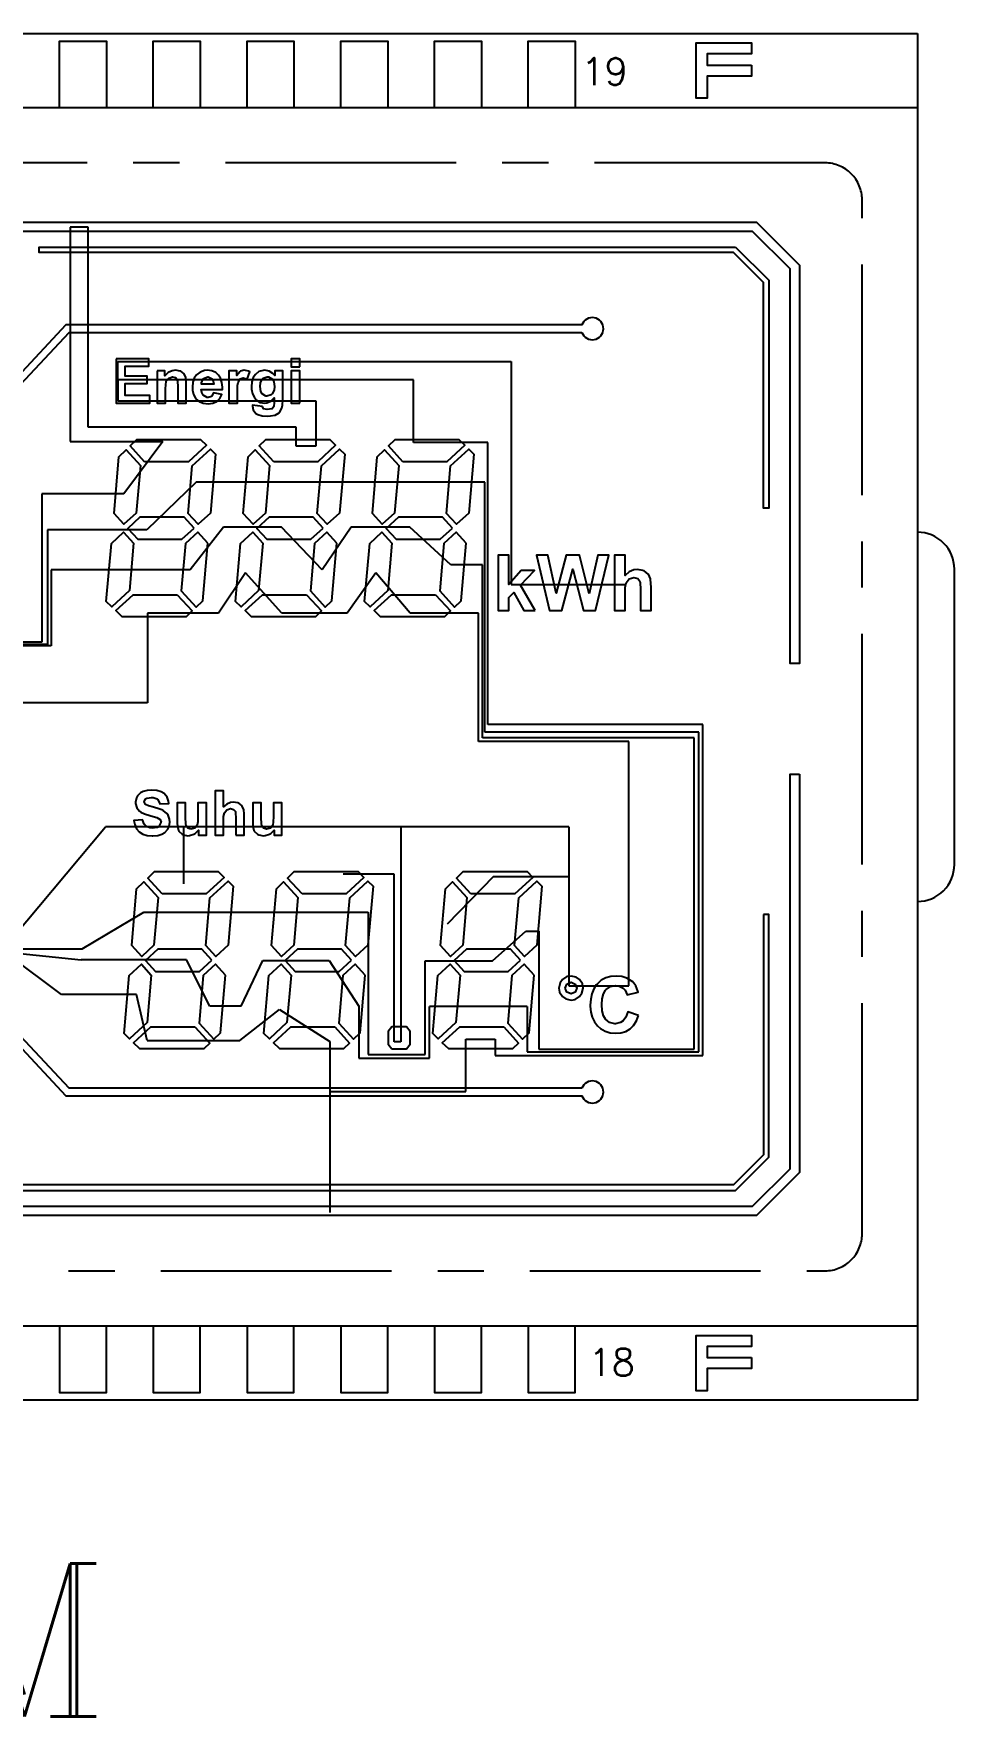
# Model space of a CAD drawing. Header units: millimetres. Extents: x -302 to 649, y -276 to -53.
# Drawn here: x 285.6 to 310.55, y -155.52 to -109.96 of the extents above; entities that cross this region are included whole.
import ezdxf
from ezdxf.enums import TextEntityAlignment as Align

# ---------------------------------------------------------------- set-up
doc = ezdxf.new("R2010")
doc.units = ezdxf.units.MM
doc.header["$LTSCALE"] = 5
doc.header["$MEASUREMENT"] = 0
doc.linetypes.add('CENTER', pattern=[2, 1.25, -0.25, 0.25, -0.25])
doc.layers.add('COM', color=1, linetype='Continuous')
doc.styles.add('ROMANC', font='ROMANC.SHX')
doc.styles.add('romans', font='romans.shx')

msp = doc.modelspace()

# ---------------------------------------------------------------- linework, layer by layer
at = {"elevation": 60}
for points in [[(309.549, -109.959), (309.549, -146.959), (246.549, -146.959), (246.549, -109.959)], [(305.049, -110.809), (305.049, -111.109), (303.849, -111.109), (303.849, -111.709), (303.549, -111.709), (303.549, -110.209), (305.049, -110.209), (305.049, -110.509), (303.849, -110.509), (303.849, -110.809)], [(282.965, -116.362), (284.159, -115.064), (305.185, -115.064), (306.349, -116.225), (306.349, -127.012), (306.099, -127.012), (306.099, -116.328), (305.081, -115.314), (284.269, -115.314), (283.149, -116.531)], [(304.623, -115.739), (305.524, -116.638), (305.524, -122.809), (305.374, -122.809), (305.374, -116.7), (304.561, -115.889), (285.753, -115.889), (285.753, -115.739)], [(287.834, -118.763), (287.834, -119.963), (288.746, -119.963), (288.746, -119.762), (288.077, -119.762), (288.077, -119.436), (288.678, -119.436), (288.678, -119.232), (288.077, -119.232), (288.077, -118.967), (288.723, -118.967), (288.723, -118.763)], [(292.81, -118.977), (292.81, -118.763), (292.577, -118.763), (292.577, -118.977)], [(288.946, -119.093), (288.946, -119.963), (289.176, -119.963), (289.176, -119.568), (289.179, -119.474), (289.195, -119.371), (289.26, -119.284), (289.367, -119.251), (289.447, -119.274), (289.493, -119.339), (289.502, -119.374), (289.509, -119.52), (289.509, -119.963), (289.738, -119.963), (289.738, -119.387), (289.726, -119.268), (289.68, -119.171), (289.586, -119.103), (289.57, -119.096), (289.447, -119.074), (289.357, -119.086), (289.25, -119.135), (289.16, -119.222), (289.16, -119.093)], [(290.084, -119.924), (290.194, -119.969), (290.327, -119.982), (290.33, -119.982), (290.459, -119.966), (290.566, -119.917), (290.644, -119.84), (290.705, -119.727), (290.476, -119.688), (290.421, -119.782), (290.327, -119.811), (290.301, -119.811), (290.198, -119.752), (290.168, -119.717), (290.139, -119.594), (290.715, -119.594), (290.715, -119.536), (290.702, -119.403), (290.666, -119.29), (290.608, -119.203), (290.537, -119.138), (290.43, -119.09), (290.304, -119.074), (290.227, -119.08), (290.113, -119.122), (290.016, -119.196), (289.955, -119.287), (289.916, -119.4), (289.903, -119.536), (289.91, -119.61), (289.936, -119.733), (289.991, -119.833), (290, -119.849)], [(290.437, -119.303), (290.459, -119.332), (290.488, -119.455), (290.146, -119.455), (290.146, -119.413), (290.191, -119.306), (290.207, -119.293), (290.317, -119.251), (290.33, -119.251)], [(291.423, -119.099), (291.306, -119.074), (291.206, -119.103), (291.19, -119.116), (291.106, -119.219), (291.106, -119.093), (290.893, -119.093), (290.893, -119.963), (291.122, -119.963), (291.122, -119.694), (291.125, -119.636), (291.129, -119.491), (291.142, -119.403), (291.197, -119.306), (291.277, -119.28), (291.384, -119.319), (291.455, -119.119)], [(291.798, -120.053), (291.533, -120.021), (291.533, -120.05), (291.552, -120.144), (291.626, -120.241), (291.678, -120.273), (291.791, -120.305), (291.94, -120.315), (292.018, -120.312), (292.134, -120.292), (292.15, -120.286), (292.254, -120.224), (292.263, -120.215), (292.325, -120.105), (292.344, -120.018), (292.351, -119.875), (292.351, -119.093), (292.137, -119.093), (292.137, -119.216), (292.086, -119.161), (291.985, -119.096), (291.869, -119.074), (291.817, -119.077), (291.704, -119.112), (291.61, -119.19), (291.552, -119.271), (291.517, -119.387), (291.504, -119.523), (291.507, -119.588), (291.533, -119.71), (291.584, -119.814), (291.643, -119.882), (291.743, -119.943), (291.862, -119.963), (291.924, -119.956), (292.031, -119.911), (292.121, -119.824), (292.121, -119.95), (292.111, -120.056), (292.066, -120.115), (292.053, -120.118), (291.93, -120.14), (291.827, -120.115)], [(291.895, -119.775), (291.795, -119.714), (291.756, -119.646), (291.74, -119.51), (291.749, -119.416), (291.795, -119.313), (291.817, -119.29), (291.93, -119.251), (291.969, -119.255), (292.069, -119.316), (292.105, -119.384), (292.124, -119.516), (292.115, -119.61), (292.066, -119.71), (292.037, -119.74), (291.924, -119.778)], [(292.81, -119.963), (292.81, -119.093), (292.577, -119.093), (292.577, -119.963)], [(288.605, -121.551), (288.214, -121.124), (288.393, -120.951), (290.124, -120.951), (290.284, -121.106), (289.798, -121.551)], [(292.105, -121.551), (291.714, -121.124), (291.893, -120.951), (293.624, -120.951), (293.784, -121.106), (293.298, -121.551)], [(295.605, -121.551), (295.214, -121.124), (295.393, -120.951), (297.124, -120.951), (297.284, -121.106), (296.798, -121.551)], [(288.495, -121.652), (288.382, -122.94), (288.049, -123.245), (287.779, -122.95), (287.913, -121.417), (288.107, -121.229)], [(290.39, -122.94), (290.057, -123.245), (289.786, -122.95), (289.899, -121.661), (290.391, -121.21), (290.529, -121.344)], [(291.995, -121.652), (291.882, -122.94), (291.549, -123.245), (291.279, -122.95), (291.413, -121.417), (291.607, -121.229)], [(293.89, -122.94), (293.557, -123.245), (293.286, -122.95), (293.399, -121.661), (293.891, -121.21), (294.029, -121.344)], [(295.495, -121.652), (295.382, -122.94), (295.049, -123.245), (294.779, -122.95), (294.913, -121.417), (295.107, -121.229)], [(297.39, -122.94), (297.057, -123.245), (296.786, -122.95), (296.899, -121.661), (297.391, -121.21), (297.529, -121.344)], [(288.198, -125.04), (287.721, -125.478), (287.57, -125.332), (287.708, -123.761), (288.04, -123.457), (288.311, -123.752)], [(289.947, -123.346), (289.676, -123.051), (288.483, -123.051), (288.151, -123.356), (288.421, -123.651), (289.614, -123.651)], [(290.319, -123.752), (290.048, -123.457), (289.715, -123.761), (289.603, -125.05), (290.004, -125.488), (290.182, -125.316)], [(291.698, -125.04), (291.221, -125.478), (291.07, -125.332), (291.208, -123.761), (291.54, -123.457), (291.811, -123.752)], [(293.447, -123.346), (293.176, -123.051), (291.983, -123.051), (291.651, -123.356), (291.921, -123.651), (293.114, -123.651)], [(293.819, -123.752), (293.548, -123.457), (293.215, -123.761), (293.103, -125.05), (293.504, -125.488), (293.682, -125.316)], [(295.198, -125.04), (294.721, -125.478), (294.57, -125.332), (294.708, -123.761), (295.04, -123.457), (295.311, -123.752)], [(296.947, -123.346), (296.676, -123.051), (295.483, -123.051), (295.151, -123.356), (295.421, -123.651), (296.614, -123.651)], [(297.319, -123.752), (297.048, -123.457), (296.715, -123.761), (296.603, -125.05), (297.004, -125.488), (297.182, -125.316)], [(299.195, -125.578), (298.797, -124.89), (299.169, -124.492), (298.813, -124.492), (298.477, -124.873), (298.477, -124.078), (298.189, -124.078), (298.189, -125.578), (298.477, -125.578), (298.477, -125.232), (298.613, -125.09), (298.885, -125.578)], [(300.656, -125.126), (300.391, -124.078), (300.032, -124.078), (299.757, -125.109), (299.531, -124.078), (299.224, -124.078), (299.58, -125.578), (299.909, -125.578), (300.207, -124.456), (300.504, -125.578), (300.824, -125.578), (301.19, -124.078), (300.886, -124.078)], [(302.027, -124.789), (302.033, -124.831), (302.043, -125.006), (302.043, -125.578), (302.331, -125.578), (302.331, -124.941), (302.328, -124.857), (302.315, -124.725), (302.26, -124.599), (302.256, -124.592), (302.14, -124.505), (302.105, -124.492), (301.959, -124.469), (301.865, -124.479), (301.739, -124.531), (301.629, -124.631), (301.629, -124.078), (301.342, -124.078), (301.342, -125.578), (301.629, -125.578), (301.629, -124.958), (301.655, -124.828), (301.736, -124.722), (301.865, -124.689), (301.969, -124.715)], [(289.492, -125.151), (289.897, -125.592), (289.734, -125.751), (288.002, -125.751), (287.829, -125.582), (288.3, -125.151)], [(292.992, -125.151), (293.397, -125.592), (293.234, -125.751), (291.502, -125.751), (291.329, -125.582), (291.8, -125.151)], [(296.492, -125.151), (296.897, -125.592), (296.734, -125.751), (295.002, -125.751), (294.829, -125.582), (295.3, -125.151)], [(306.349, -130.012), (306.349, -140.799), (305.185, -141.959), (283, -141.959), (282.485, -141.401), (280.828, -141.401), (280.828, -141.151), (282.595, -141.151), (283.109, -141.709), (305.081, -141.709), (306.099, -140.695), (306.099, -130.012)], [(288.465, -131.575), (288.558, -131.634), (288.675, -131.669), (288.814, -131.682), (288.833, -131.682), (288.966, -131.669), (289.076, -131.637), (289.153, -131.592), (289.237, -131.504), (289.273, -131.43), (289.292, -131.31), (289.286, -131.23), (289.247, -131.12), (289.211, -131.074), (289.114, -130.997), (289.098, -130.987), (288.995, -130.948), (288.853, -130.909), (288.714, -130.871), (288.63, -130.832), (288.594, -130.757), (288.633, -130.683), (288.672, -130.66), (288.798, -130.641), (288.843, -130.641), (288.95, -130.68), (288.969, -130.696), (289.017, -130.812), (289.26, -130.803), (289.253, -130.745), (289.215, -130.631), (289.14, -130.538), (289.056, -130.486), (288.94, -130.45), (288.801, -130.441), (288.675, -130.45), (288.565, -130.479), (288.5, -130.515), (288.413, -130.602), (288.387, -130.654), (288.361, -130.774), (288.364, -130.803), (288.397, -130.919), (288.471, -131.016), (288.503, -131.039), (288.604, -131.09), (288.746, -131.133), (288.843, -131.158), (288.94, -131.187), (289.027, -131.239), (289.053, -131.31), (289.05, -131.323), (288.992, -131.427), (288.946, -131.456), (288.817, -131.475), (288.746, -131.469), (288.642, -131.42), (288.597, -131.369), (288.555, -131.246), (288.319, -131.268), (288.342, -131.378), (288.39, -131.488)], [(291.08, -131.659), (291.31, -131.659), (291.31, -131.149), (291.306, -131.081), (291.297, -130.977), (291.255, -130.874), (291.248, -130.871), (291.158, -130.8), (291.132, -130.79), (291.012, -130.77), (290.938, -130.78), (290.838, -130.822), (290.747, -130.9), (290.747, -130.46), (290.518, -130.46), (290.518, -131.659), (290.747, -131.659), (290.747, -131.223), (290.75, -131.162), (290.77, -131.058), (290.834, -130.974), (290.938, -130.945), (291.019, -130.968), (291.067, -131.026), (291.074, -131.061), (291.08, -131.2)], [(289.865, -131.504), (289.78, -131.478), (289.735, -131.414), (289.726, -131.349), (289.719, -131.191), (289.719, -130.79), (289.489, -130.79), (289.489, -131.339), (289.496, -131.423), (289.522, -131.533), (289.535, -131.556), (289.622, -131.64), (289.658, -131.656), (289.78, -131.679), (289.826, -131.676), (289.942, -131.64), (289.981, -131.617), (290.068, -131.53), (290.068, -131.659), (290.282, -131.659), (290.282, -130.79), (290.052, -130.79), (290.052, -131.158), (290.049, -131.301), (290.033, -131.391), (289.971, -131.472)], [(291.581, -131.556), (291.669, -131.64), (291.704, -131.656), (291.827, -131.679), (291.872, -131.676), (291.989, -131.64), (292.027, -131.617), (292.115, -131.53), (292.115, -131.659), (292.328, -131.659), (292.328, -130.79), (292.099, -130.79), (292.099, -131.158), (292.095, -131.301), (292.079, -131.391), (292.018, -131.472), (291.911, -131.504), (291.827, -131.478), (291.782, -131.414), (291.772, -131.349), (291.766, -131.191), (291.766, -130.79), (291.536, -130.79), (291.536, -131.339), (291.542, -131.423), (291.568, -131.533)], [(288.861, -134.64), (288.529, -134.945), (288.258, -134.65), (288.392, -133.117), (288.586, -132.929), (288.974, -133.352)], [(289.085, -133.251), (288.694, -132.824), (288.872, -132.651), (290.604, -132.651), (290.763, -132.806), (290.277, -133.251)], [(290.869, -134.64), (290.536, -134.945), (290.266, -134.65), (290.378, -133.361), (290.871, -132.91), (291.009, -133.044)], [(292.65, -134.64), (292.317, -134.945), (292.046, -134.65), (292.181, -133.117), (292.374, -132.929), (292.762, -133.352)], [(292.873, -133.251), (292.482, -132.824), (292.661, -132.651), (294.392, -132.651), (294.551, -132.806), (294.065, -133.251)], [(294.657, -134.64), (294.325, -134.945), (294.054, -134.65), (294.167, -133.361), (294.659, -132.91), (294.797, -133.044)], [(297.228, -134.64), (296.895, -134.945), (296.624, -134.65), (296.758, -133.117), (296.952, -132.929), (297.34, -133.352)], [(297.451, -133.251), (297.06, -132.824), (297.239, -132.651), (298.97, -132.651), (299.129, -132.806), (298.643, -133.251)], [(299.235, -134.64), (298.903, -134.945), (298.632, -134.65), (298.745, -133.361), (299.237, -132.91), (299.375, -133.044)], [(305.374, -133.809), (305.374, -140.323), (304.561, -141.134), (284.753, -141.134), (284.753, -141.284), (304.623, -141.284), (305.524, -140.386), (305.524, -133.809)], [(290.426, -135.046), (290.155, -134.751), (288.963, -134.751), (288.63, -135.056), (288.901, -135.351), (290.093, -135.351)], [(294.214, -135.046), (293.943, -134.751), (292.751, -134.751), (292.418, -135.056), (292.689, -135.351), (293.882, -135.351)], [(298.792, -135.046), (298.521, -134.751), (297.329, -134.751), (296.996, -135.056), (297.267, -135.351), (298.46, -135.351)], [(288.678, -136.74), (288.2, -137.178), (288.05, -137.032), (288.187, -135.461), (288.52, -135.157), (288.79, -135.452)], [(290.798, -135.452), (290.527, -135.157), (290.195, -135.461), (290.082, -136.75), (290.484, -137.188), (290.661, -137.016)], [(292.466, -136.74), (291.988, -137.178), (291.838, -137.032), (291.975, -135.461), (292.308, -135.157), (292.579, -135.452)], [(294.586, -135.452), (294.315, -135.157), (293.983, -135.461), (293.87, -136.75), (294.272, -137.188), (294.449, -137.016)], [(297.044, -136.74), (296.566, -137.178), (296.416, -137.032), (296.553, -135.461), (296.886, -135.157), (297.156, -135.452)], [(299.164, -135.452), (298.893, -135.157), (298.561, -135.461), (298.448, -136.75), (298.85, -137.188), (299.027, -137.016)], [(300.391, -135.571), (300.301, -135.507), (300.162, -135.478), (300.052, -135.494), (299.932, -135.571), (299.864, -135.665), (299.835, -135.804), (299.854, -135.914), (299.932, -136.034), (300.023, -136.098), (300.162, -136.131), (300.271, -136.111), (300.391, -136.034), (300.459, -135.943), (300.488, -135.804), (300.469, -135.691)], [(300.006, -135.804), (300.052, -135.694), (300.162, -135.646), (300.271, -135.694), (300.317, -135.804), (300.271, -135.914), (300.162, -135.959), (300.052, -135.914)], [(301.988, -136.545), (301.697, -136.451), (301.649, -136.587), (301.571, -136.693), (301.503, -136.738), (301.364, -136.768), (301.348, -136.768), (301.209, -136.735), (301.099, -136.648), (301.044, -136.554), (301.009, -136.418), (300.996, -136.244), (301.005, -136.098), (301.041, -135.959), (301.099, -135.856), (301.112, -135.843), (301.228, -135.762), (301.371, -135.736), (301.448, -135.743), (301.574, -135.804), (301.626, -135.856), (301.687, -135.988), (301.985, -135.917), (301.975, -135.885), (301.914, -135.746), (301.833, -135.639), (301.791, -135.604), (301.675, -135.533), (301.539, -135.491), (301.387, -135.478), (301.245, -135.487), (301.106, -135.526), (300.983, -135.591), (300.876, -135.685), (300.847, -135.717), (300.776, -135.827), (300.724, -135.956), (300.695, -136.102), (300.685, -136.266), (300.685, -136.296), (300.698, -136.454), (300.737, -136.593), (300.795, -136.716), (300.876, -136.823), (300.963, -136.9), (301.083, -136.971), (301.219, -137.013), (301.367, -137.029), (301.51, -137.017), (301.649, -136.978), (301.765, -136.91), (301.859, -136.816), (301.933, -136.693)], [(289.971, -136.851), (290.376, -137.292), (290.213, -137.451), (288.482, -137.451), (288.308, -137.282), (288.779, -136.851)], [(293.76, -136.851), (294.164, -137.292), (294.001, -137.451), (292.27, -137.451), (292.096, -137.282), (292.567, -136.851)], [(295.303, -137.451), (295.707, -137.451), (295.805, -137.324), (295.805, -136.978), (295.707, -136.851), (295.303, -136.851), (295.205, -136.978), (295.205, -137.324)], [(298.338, -136.851), (298.742, -137.292), (298.579, -137.451), (296.848, -137.451), (296.674, -137.282), (297.145, -136.851)], [(305.049, -145.809), (305.049, -146.109), (303.849, -146.109), (303.849, -146.709), (303.549, -146.709), (303.549, -145.209), (305.049, -145.209), (305.049, -145.509), (303.849, -145.509), (303.849, -145.809)]]:
    msp.add_lwpolyline(points, close=True, dxfattribs=at)
for points in [[(286.304, -111.959), (286.304, -110.159), (287.574, -110.159), (287.574, -111.959)], [(288.844, -111.959), (288.844, -110.159), (290.114, -110.159), (290.114, -111.959)], [(291.384, -111.959), (291.384, -110.159), (292.654, -110.159), (292.654, -111.959)], [(293.924, -111.959), (293.924, -110.159), (295.194, -110.159), (295.194, -111.959)], [(296.464, -111.959), (296.464, -110.159), (297.734, -110.159), (297.734, -111.959)], [(299.004, -111.959), (299.004, -110.159), (300.274, -110.159), (300.274, -111.959)], [(246.549, -111.959), (309.549, -111.959)], [(309.549, -144.959), (246.549, -144.959)], [(286.304, -144.959), (286.304, -146.759), (287.574, -146.759), (287.574, -144.959)], [(288.844, -144.959), (288.844, -146.759), (290.114, -146.759), (290.114, -144.959)], [(291.384, -144.959), (291.384, -146.759), (292.654, -146.759), (292.654, -144.959)], [(293.924, -144.959), (293.924, -146.759), (295.194, -146.759), (295.194, -144.959)], [(296.464, -144.959), (296.464, -146.759), (297.734, -146.759), (297.734, -144.959)], [(299.004, -144.959), (299.004, -146.759), (300.274, -146.759), (300.274, -144.959)]]:
    msp.add_lwpolyline(points, dxfattribs=at)
at = {"linetype": 'CENTER', "elevation": 60}
msp.add_lwpolyline([(307.049, -113.459), (249.049, -113.459, 0.414214), (248.049, -114.459), (248.049, -142.459, 0.414214), (249.049, -143.459), (307.049, -143.459, 0.414214), (308.049, -142.459), (308.049, -114.459, 0.414214)], format="xyb", close=True, dxfattribs=at)
at = {"elevation": 60}
for points in [[(300.458, -118.048, 5.828427), (300.458, -117.848), (286.478, -117.848), (283.848, -120.657), (283.848, -121.112), (284.048, -121.112), (284.048, -120.736), (286.564, -118.048)], [(300.458, -138.518), (286.564, -138.518), (284.048, -135.83), (284.048, -135.454), (283.848, -135.454), (283.848, -135.909), (286.478, -138.718), (300.458, -138.718, 5.828427)]]:
    msp.add_lwpolyline(points, format="xyb", close=True, dxfattribs=at)
msp.add_lwpolyline([(309.549, -133.459, 0.414214), (310.549, -132.459), (310.549, -124.459, 0.414214), (309.549, -123.459)], format="xyb", dxfattribs=at)
at = {"layer": 'COM', "color": 6}
for p, q in [((287.083, -115.195, 60), (286.595, -115.195, 60)), ((286.595, -115.195, 60), (286.595, -120.999, 60)), ((287.083, -120.617, 60), (287.083, -115.195, 60)), ((287.883, -119.332, 60), (287.883, -118.841, 60)), ((287.883, -118.841, 60), (298.537, -118.841, 60)), ((298.537, -118.841, 60), (298.537, -124.878, 60)), ((295.89, -119.332, 60), (287.883, -119.332, 60)), ((287.883, -119.332, 60), (287.883, -119.899, 60)), ((295.89, -121.027, 60), (295.89, -119.332, 60)), ((287.883, -119.899, 60), (293.244, -119.899, 60)), ((293.244, -119.899, 60), (293.244, -121.134, 60)), ((292.713, -120.617, 60), (287.083, -120.617, 60)), ((292.713, -121.134, 60), (292.713, -120.617, 60)), ((286.595, -120.999, 60), (289.1, -120.999, 60)), ((289.1, -120.999, 60), (288.048, -122.418, 60)), ((293.244, -121.134, 60), (292.713, -121.134, 60)), ((297.908, -121.027, 60), (295.89, -121.027, 60)), ((297.908, -128.67, 60), (297.908, -121.027, 60)), ((288.048, -122.418, 60), (285.827, -122.418, 60)), ((285.827, -122.418, 60), (285.827, -126.441, 60)), ((298.537, -124.878, 60), (301.624, -124.878, 60)), ((285.827, -126.441, 60), (281.394, -126.441, 60)), ((303.732, -128.67, 60), (297.908, -128.67, 60)), ((303.732, -137.625, 60), (303.732, -128.67, 60)), ((286.358, -135.978, 60), (284.959, -134.929, 60)), ((288.391, -135.978, 60), (286.358, -135.978, 60)), ((288.676, -137.226, 60), (288.391, -135.978, 60)), ((291.184, -137.226, 60), (292.259, -136.38, 60)), ((292.259, -136.38, 60), (293.626, -137.246, 60)), ((288.676, -137.226, 60), (291.184, -137.226, 60)), ((293.626, -137.246, 60), (293.626, -141.881, 60)), ((297.316, -138.607, 60), (297.316, -137.191, 60)), ((297.316, -137.191, 60), (298.105, -137.191, 60)), ((298.105, -137.191, 60), (298.105, -137.625, 60)), ((298.105, -137.625, 60), (298.181, -137.625, 60)), ((298.181, -137.625, 60), (303.732, -137.625, 60)), ((293.626, -138.607, 60), (297.316, -138.607, 60))]:
    msp.add_line(p, q, dxfattribs=at)
at = {"layer": 'COM', "color": 5}
for p, q in [((290.005, -122.101, 60), (288.671, -123.395, 60)), ((297.83, -122.101, 60), (290.005, -122.101, 60)), ((297.83, -128.877, 60), (297.83, -122.101, 60)), ((288.671, -123.395, 60), (285.977, -123.395, 60)), ((285.977, -123.395, 60), (285.977, -126.504, 60)), ((285.977, -126.504, 60), (281.289, -126.504, 60)), ((303.625, -128.877, 60), (297.83, -128.877, 60)), ((303.625, -137.529, 60), (303.625, -128.877, 60)), ((284.978, -134.841, 60), (286.886, -135.042, 60)), ((289.742, -135.042, 60), (286.886, -135.042, 60)), ((290.375, -136.291, 60), (289.742, -135.042, 60)), ((291.227, -136.291, 60), (291.812, -135.059, 60)), ((291.812, -135.059, 60), (293.606, -135.059, 60)), ((293.606, -135.059, 60), (294.415, -136.291, 60)), ((291.227, -136.291, 60), (290.375, -136.291, 60)), ((294.415, -136.291, 60), (294.415, -137.7, 60)), ((296.323, -137.7, 60), (296.323, -136.304, 60)), ((298.974, -136.304, 60), (296.323, -136.304, 60)), ((298.974, -136.304, 60), (298.974, -137.529, 60)), ((298.974, -137.529, 60), (303.625, -137.529, 60)), ((294.415, -137.7, 60), (296.323, -137.7, 60))]:
    msp.add_line(p, q, dxfattribs=at)
at = {"layer": 'COM', "color": 2}
for p, q in [((290.749, -123.325, 60), (289.838, -124.482, 60)), ((292.316, -123.325, 60), (290.749, -123.325, 60)), ((293.418, -124.475, 60), (292.316, -123.325, 60)), ((294.201, -123.324, 60), (293.418, -124.475, 60)), ((295.796, -123.324, 60), (294.201, -123.324, 60)), ((296.907, -124.344, 60), (295.796, -123.324, 60)), ((297.759, -124.344, 60), (296.907, -124.344, 60)), ((297.759, -129.031, 60), (297.759, -124.344, 60)), ((289.838, -124.482, 60), (286.077, -124.482, 60)), ((286.077, -124.482, 60), (286.077, -126.539, 60)), ((286.077, -126.539, 60), (281.235, -126.539, 60)), ((303.495, -129.031, 60), (297.759, -129.031, 60)), ((303.495, -137.457, 60), (303.495, -129.031, 60)), ((286.917, -134.741, 60), (288.583, -133.748, 60)), ((288.583, -133.748, 60), (294.667, -133.748, 60)), ((294.667, -133.748, 60), (294.667, -137.598, 60)), ((298.035, -135.065, 60), (298.936, -134.264, 60)), ((298.936, -134.264, 60), (299.288, -134.264, 60)), ((299.288, -134.264, 60), (299.288, -137.457, 60)), ((282, -134.741, 60), (286.917, -134.741, 60)), ((296.209, -137.598, 60), (296.209, -135.065, 60)), ((296.209, -135.065, 60), (298.035, -135.065, 60)), ((294.667, -137.598, 60), (296.209, -137.598, 60)), ((299.288, -137.457, 60), (303.495, -137.457, 60))]:
    msp.add_line(p, q, dxfattribs=at)
at = {"layer": 'COM'}
for p, q in [((291.343, -124.559, 60), (290.607, -125.656, 60)), ((292.33, -125.65, 60), (291.343, -124.559, 60)), ((294.872, -124.564, 60), (294.094, -125.65, 60)), ((295.806, -125.656, 60), (294.872, -124.564, 60)), ((290.607, -125.656, 60), (288.684, -125.656, 60)), ((288.684, -125.656, 60), (288.684, -128.079, 60)), ((294.094, -125.65, 60), (292.33, -125.65, 60)), ((297.654, -125.656, 60), (295.806, -125.656, 60)), ((297.654, -129.126, 60), (297.654, -125.656, 60)), ((288.684, -128.079, 60), (285.019, -128.079, 60)), ((301.732, -129.126, 60), (297.654, -129.126, 60)), ((301.732, -135.747, 60), (301.732, -129.126, 60)), ((285.046, -134.423, 60), (287.55, -131.439, 60)), ((300.1, -131.439, 60), (287.55, -131.439, 60)), ((289.664, -131.439, 60), (289.664, -132.985, 60)), ((295.55, -131.439, 60), (295.55, -137.263, 60)), ((300.1, -131.439, 60), (300.1, -135.747, 60)), ((295.373, -132.723, 60), (293.99, -132.723, 60)), ((295.373, -137.263, 60), (295.373, -132.723, 60)), ((298.065, -132.783, 60), (296.808, -134.069, 60)), ((298.065, -132.783, 60), (300.1, -132.783, 60)), ((300.1, -135.747, 60), (301.732, -135.747, 60)), ((295.55, -137.263, 60), (295.373, -137.263, 60))]:
    msp.add_line(p, q, dxfattribs=at)

# ---------------------------------------------------------------- texts
at = {"style": 'romans'}
for s, p in [('19', (300.438, -111.35, 29.211)), ('18', (300.632, -146.306, 29.211))]:
    msp.add_text(s, height=0.7368, dxfattribs=at).set_placement(p)
at = {"layer": 'COM', "style": 'ROMANC'}
msp.add_text('COM', height=4.1349, dxfattribs=at).set_placement((281.629, -153.457, 60), align=Align.MIDDLE)

doc.saveas('drawing.dxf')
